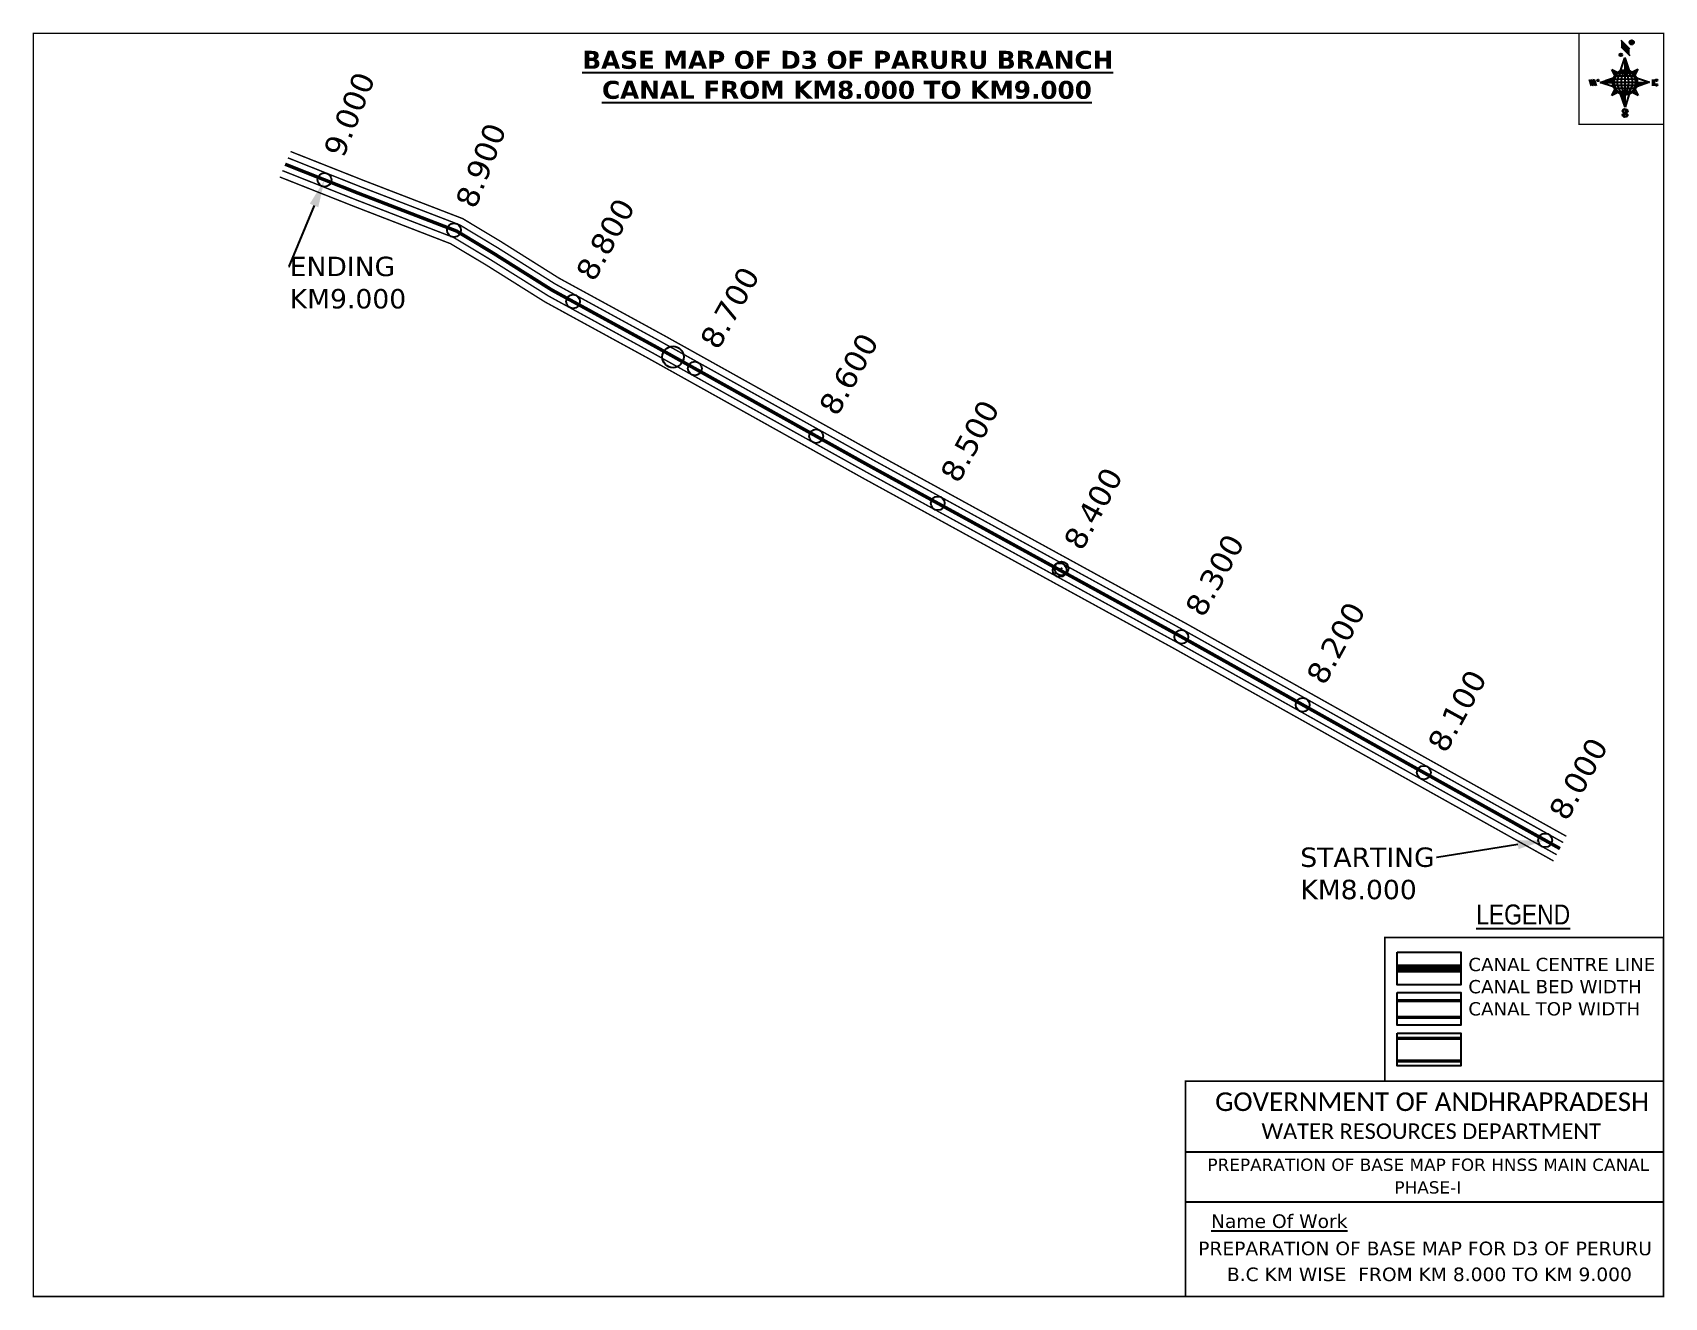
# Model space of a CAD drawing. Header units: inches. Extents: x 731973 to 737388, y 1629064 to 1630284.
# Drawn here: x 731973 to 733151, y 1629064 to 1629977 of the extents above.
import ezdxf
from ezdxf import colors
from ezdxf.entities.mleader import LeaderData, LeaderLine
from ezdxf.enums import TextEntityAlignment as Align
from ezdxf.math import Vec2, Vec3

# ---------------------------------------------------------------- set-up
doc = ezdxf.new("R2010")
doc.units = ezdxf.units.IN
doc.header["$MEASUREMENT"] = 0
doc.header["$PDMODE"] = 32
doc.header["$PDSIZE"] = 10
doc.linetypes.add('HIDDEN2', pattern=[0.1875, 0.125, -0.0625])
for name, color, linetype in [('AQUADUCT', 1, 'Continuous'), ('bord', 1, 'Continuous'), ('CANAL1', 1, 'Continuous'), ('CSMark', 72, 'Continuous'), ('DCBMS', 232, 'Continuous'), ('PAGE', 7, 'Continuous'), ('STRUCTURE', 5, 'Continuous'), ('TEXT', 7, 'Continuous'), ('ZZZZZZZ', 50, 'Continuous')]:
    doc.layers.add(name, color=color, linetype=linetype)
doc.styles.add('ARIALN', font='ARIALN_1.TTF')
doc.styles.get("Standard").update_dxf_attribs({"font": 'verdana_0.ttf'})
pattern_1 = [(267.297113149, (-8720374.938, 50637915.138), (10.5367255337, -0.497431438), [])]
pattern_2 = [(357.297113149, (-8720374.938, 50637915.138), (0.497431438, 10.5367255337), [])]

# ---------------------------------------------------------------- blocks, each defined once
blk = doc.blocks.new('*X17')
at = {"color": 0, "linetype": 'Continuous'}
for p, q in [((6321.6, 240.5), (6322.3, 241.2)), ((6321.6, 240.3), (6322.3, 241)), ((6321.6, 240.1), (6322.3, 240.8)), ((6321.6, 239.9), (6322.4, 240.7)), ((6321.6, 239.8), (6322.4, 240.6)), ((6321.6, 239.6), (6322.5, 240.5)), ((6321.6, 239.4), (6322.5, 240.3)), ((6321.6, 239.2), (6322.6, 240.2)), ((6321.7, 239.1), (6322.6, 240.1)), ((6321.8, 240.8), (6322.4, 241.4)), ((6321.8, 239), (6322.7, 240)), ((6321.8, 239), (6322.8, 239.9)), ((6321.9, 238.9), (6322.9, 239.8)), ((6322, 238.8), (6323, 239.7)), ((6322.1, 241.3), (6322.4, 241.6)), ((6322.1, 238.7), (6323.1, 239.6)), ((6322.2, 238.6), (6323.1, 239.6)), ((6322.3, 238.5), (6323.2, 239.5)), ((6322.4, 238.5), (6323.3, 239.4)), ((6322.5, 238.4), (6323.4, 239.3)), ((6322.7, 238.4), (6323.6, 239.3)), ((6322.8, 238.3), (6323.7, 239.2)), ((6322.9, 238.3), (6323.8, 239.1)), ((6323.1, 238.2), (6323.9, 239.1)), ((6323.2, 238.2), (6324, 239)), ((6323.3, 238.2), (6324.2, 239)), ((6323.5, 238.1), (6324.3, 238.9)), ((6323.7, 238.1), (6324.4, 238.9)), ((6323.8, 238.1), (6324.6, 238.8)), ((6324.1, 238.2), (6324.7, 238.8)), ((6324.3, 238.3), (6324.9, 238.8)), ((6324.6, 238.3), (6325.1, 238.8)), ((6324.8, 238.4), (6325.2, 238.8)), ((6325.1, 238.5), (6325.4, 238.8)), ((6325.4, 238.6), (6325.6, 238.8))]:
    blk.add_line(p, q, dxfattribs=at)
blk = doc.blocks.new('*X16')
at = {"color": 0, "linetype": 'Continuous'}
for p, q in [((6324.4, 240.3), (6324.5, 240.4)), ((6324.6, 240.3), (6324.8, 240.5)), ((6324.7, 240.2), (6325, 240.5)), ((6324.8, 240.2), (6325.2, 240.6)), ((6325, 240.1), (6325.5, 240.6)), ((6325.1, 240.1), (6325.6, 240.6)), ((6325.2, 240), (6325.8, 240.6)), ((6325.3, 240), (6326, 240.6)), ((6325.4, 239.9), (6326.1, 240.6)), ((6325.5, 239.8), (6326.2, 240.5)), ((6325.6, 239.8), (6326.3, 240.5)), ((6325.7, 239.7), (6326.5, 240.4)), ((6325.9, 239.6), (6326.6, 240.3)), ((6326, 239.5), (6326.7, 240.3)), ((6326, 239.4), (6326.8, 240.2)), ((6326.1, 239.3), (6327, 240.2)), ((6326.2, 239.3), (6327.1, 240.1)), ((6326.3, 239.2), (6327.1, 240)), ((6326.4, 239.1), (6327.2, 239.9)), ((6326.5, 239), (6327.3, 239.8)), ((6326.5, 238.9), (6327.4, 239.7)), ((6326.6, 238.8), (6327.5, 239.6)), ((6326.7, 238.7), (6327.5, 239.5)), ((6326.8, 238.6), (6327.6, 239.4)), ((6326.8, 238.5), (6327.7, 239.3)), ((6326.8, 236.5), (6327.4, 237)), ((6326.9, 238.3), (6327.8, 239.2)), ((6326.9, 238.2), (6327.9, 239.1)), ((6326.9, 236.8), (6327.6, 237.4)), ((6327, 238.1), (6327.8, 239)), ((6327, 237.9), (6327.8, 238.8)), ((6327, 237.8), (6327.8, 238.6)), ((6327, 237.6), (6327.8, 238.4)), ((6327, 237.4), (6327.8, 238.2)), ((6327, 237.3), (6327.8, 238)), ((6327, 237.1), (6327.8, 237.9))]:
    blk.add_line(p, q, dxfattribs=at)
blk = doc.blocks.new('H')
at = {"layer": 'bord', "extrusion": (0.000427885, 0.004792, 0.999988)}
h = blk.add_hatch(dxfattribs=at)
h.set_pattern_fill('LINE', color=8, scale=84.387686, angle=-2.7029, style=0)
h.set_pattern_definition(pattern_2)
h.paths.add_polyline_path([(-492, 786, -0.090992), (-448, 775), (-486, 912)])
h = blk.add_hatch(dxfattribs=at)
h.set_pattern_fill('LINE', color=8, scale=84.387686, angle=-92.7029, style=0)
h.set_pattern_definition(pattern_1)
h.paths.add_polyline_path([(-625, 665, -0.090992), (-615, 710), (-751, 671)])
h = blk.add_hatch(dxfattribs=at)
h.set_pattern_fill('LINE', color=8, scale=84.387686, angle=-2.7029, style=0)
h.set_pattern_definition(pattern_2)
h.paths.add_polyline_path([(-504, 533, -0.090992), (-549, 543), (-510, 406)])
h = blk.add_hatch(dxfattribs=at)
h.set_pattern_fill('LINE', color=8, scale=84.387686, angle=-92.7029, style=0)
h.set_pattern_definition(pattern_1)
h.paths.add_polyline_path([(-246, 647), (-372, 653, -0.090992), (-382, 609)])
for p, q in [((-519, 1020, -1217), (-435, 927, -1216)), ((-516, 1087, -1217), (-432, 994, -1217)), ((-538, 774, -1216), (-487, 906, -1216)), ((-487, 906, -1216), (-493, 780, -1216)), ((-487, 906, -1216), (-448, 769, -1216)), ((-865, 701, -1215), (-847, 638, -1215)), ((-847, 700, -1215), (-829, 637, -1215)), ((-829, 699, -1215), (-811, 636, -1215)), ((-829, 699, -1215), (-811, 698, -1215)), ((-811, 698, -1215), (-794, 635, -1215)), ((-752, 665, -1215), (-615, 704, -1215)), ((-627, 794, -1216), (-567, 760, -1216)), ((-627, 794, -1216), (-584, 747, -1215)), ((-599, 731, -1215), (-627, 794, -1216)), ((-421, 753, -1216), (-359, 781, -1216)), ((-359, 781, -1216), (-405, 739, -1216)), ((-359, 781, -1216), (-392, 721, -1215)), ((-379, 693, -1215), (-246, 641, -1215)), ((-752, 665, -1215), (-625, 659, -1215)), ((-619, 614, -1215), (-752, 665, -1215)), ((-639, 526, -1214), (-606, 585, -1215)), ((-639, 526, -1214), (-593, 568, -1215)), ((-577, 553, -1215), (-639, 526, -1214)), ((-511, 400, -1214), (-549, 537, -1214)), ((-460, 533, -1215), (-511, 400, -1214)), ((-505, 527, -1214), (-511, 400, -1214)), ((-371, 513, -1214), (-431, 546, -1215)), ((-371, 513, -1214), (-414, 560, -1215)), ((-399, 576, -1215), (-371, 513, -1214)), ((-246, 641, -1215), (-383, 603, -1215)), ((-373, 647, -1215), (-246, 641, -1215)), ((-213, 669, -1215), (-217, 601, -1215)), ((-197, 600, -1215), (-194, 668, -1215))]:
    blk.add_line(p, q, dxfattribs=at)
at = {"layer": 'bord', "color": 8, "linetype": 'ByBlock', "extrusion": (0.000427885, 0.004792, 0.999988)}
for p, q in [((-375, 679, -1215), (-620, 691, -1215)), ((-386, 711, -1215), (-605, 722, -1215)), ((-411, 744, -1216), (-578, 752, -1216)), ((-493, 780, -1216), (-505, 527, -1214)), ((-373, 647, -1215), (-625, 659, -1215)), ((-378, 616, -1215), (-623, 628, -1215)), ((-392, 585, -1215), (-611, 595, -1215)), ((-420, 555, -1215), (-587, 562, -1215))]:
    blk.add_line(p, q, dxfattribs=at)
at = {"layer": 'bord', "extrusion": (0.000427885, 0.004792, 0.999988), "elevation": -1212}
for points, const_width in [([(-522, 960), (-516, 1093)], 1.61), ([(-434, 933), (-428, 1066)], 1.61), ([(-870, 707), (-846, 706)], 0.642), ([(-829, 643), (-821, 678)], 0.642), ([(-793, 641), (-782, 694)], 0.642), ([(-829, 643), (-855, 644)], 0.642), ([(-811, 642), (-784, 641)], 0.642), ([(-177, 605), (-226, 607)], 0.706), ([(-223, 676), (-174, 673)], 0.706), ([(-195, 645), (-185, 644)], 0.706)]:
    blk.add_lwpolyline(points, dxfattribs=dict(at, const_width=const_width))
for points, const_width in [([(-414, 1073, 1), (-398, 1058, 1)], 22.3), ([(-530, 950, 1), (-520, 939, 1)], 14.8), ([(-776, 697, 1), (-769, 690, 1)], 8.9), ([(-180, 618, 1), (-173, 611, 1)], 9.79), ([(-178, 667, 1), (-171, 660, 1)], 9.79), ([(-490, 362, 1), (-498, 369, 1)], 11.1), ([(-525, 322, 1), (-533, 329, 1)], 11.1)]:
    blk.add_lwpolyline(points, format="xyb", close=True, dxfattribs=dict(at, const_width=const_width))
for points in [[(-537, 317), (-531, 310), (-520, 307), (-505, 307), (-494, 310), (-486, 318), (-487, 326), (-491, 333), (-494, 336), (-503, 341), (-522, 347), (-530, 352), (-534, 355), (-537, 363), (-537, 373), (-530, 381), (-520, 384), (-504, 384), (-493, 380), (-487, 373)], [(-522, 348), (-526, 354), (-528, 361), (-528, 371), (-526, 375), (-521, 381), (-515, 384)], [(-505, 307), (-499, 312), (-497, 319), (-497, 327), (-501, 335), (-509, 343)]]:
    blk.add_lwpolyline(points, dxfattribs=at)
at = {"layer": 'bord', "extrusion": (0.000427885, 0.004792, 0.999988)}
for centre, radius in [((-406, 1065, -1212), 22.3), ((-525, 944, -1212), 14.8), ((-773, 694, -1212), 8.9), ((-498, 659, -1212), 127), ((-177, 615, -1212), 9.79), ((-174, 663, -1212), 9.79), ((-494, 365, -1212), 11.1), ((-529, 325, -1212), 11.1)]:
    blk.add_circle(centre, radius, dxfattribs=at)
at = {"layer": 'bord', "color": 8, "linetype": 'ByBlock', "extrusion": (0.000427885, 0.004792, 0.999988)}
for centre, radius, start, end in [((-482, 658, -1212), 128, 94.9254, 259.6691), ((-437, 656, -1212), 141, 113.2864, 241.308), ((-316, 651, -1212), 222, 142.5892, 212.0053), ((-560, 662, -1212), 141, 293.2864, 61.308), ((-681, 668, -1212), 222, 322.5892, 32.0053), ((-515, 660, -1212), 128, 274.9254, 79.6691)]:
    blk.add_arc(centre, radius, start, end, dxfattribs=at)
at = {"layer": 'bord', "extrusion": (0.000427885, 0.004792, 0.999988)}
for points in [[(-516, 1093, -1212), (-431, 1000, -1212), (-519, 1026, -1212), (-434, 933, -1212)], [(-864, 707, -1212), (-846, 706, -1212), (-846, 644, -1212), (-829, 643, -1212)], [(-829, 705, -1212), (-811, 704, -1212), (-811, 642, -1212), (-793, 641, -1212)], [(-193, 674, -1212), (-197, 606, -1212), (-213, 675, -1212), (-216, 607, -1212)]]:
    blk.add_solid(points, dxfattribs=at)
at = {"layer": 'bord', "extrusion": (0.000427885, 0.004792, 0.999988), "xscale": 7.977342409717546, "yscale": 7.977342408231451, "zscale": 7.977342408476333, "rotation": 138.0840426661453}
for name, p in [('*X16', (38301, -31929, -1212)), ('*X17', (38314, -31951, -1212))]:
    blk.add_blockref(name, p, dxfattribs=at)

msp = doc.modelspace()

# ---------------------------------------------------------------- linework, layer by layer
msp.add_circle((732435.4, 1629742.8), 7.76)
at = {"layer": 'CANAL1', "color": 200, "const_width": 1}
for points in [[(733080.7, 1629396.6), (732949.3, 1629469.9), (732806.3, 1629550.1), (732582.9, 1629672.5), (732428.4, 1629758.6), (732352.9, 1629799.8), (732311.1, 1629826.1), (732283.5, 1629842.7), (732211.9, 1629870.3), (732159.1, 1629891.2)], [(733071.4, 1629378.8), (732939.6, 1629452.5), (732796.6, 1629532.6), (732573.3, 1629654.9), (732418.8, 1629741.1), (732342.8, 1629782.6), (732300.6, 1629809.1), (732274.7, 1629824.6), (732204.6, 1629851.7), (732151.3, 1629872.8)], [(733080.7, 1629396.6), (733050.4, 1629413.5)], [(733071.4, 1629378.8), (733040.4, 1629396.1)]]:
    msp.add_lwpolyline(points, dxfattribs=at)
at = {"layer": 'CANAL1', "color": 5, "const_width": 1}
for points in [[(733073.7, 1629383.3), (732942, 1629456.8), (732799, 1629536.9), (732575.7, 1629659.3), (732421.2, 1629745.4), (732345.3, 1629786.9), (732303.2, 1629813.3), (732276.9, 1629829.1), (732206.4, 1629856.3), (732153.2, 1629877.4)], [(733078.4, 1629392.1), (732946.9, 1629465.5), (732803.9, 1629545.7), (732580.5, 1629668.1), (732426, 1629754.2), (732350.3, 1629795.5), (732308.5, 1629821.8), (732281.3, 1629838.2), (732210, 1629865.6), (732157.2, 1629886.6)], [(733078.4, 1629392.1), (733047.9, 1629409.2)], [(733073.7, 1629383.3), (733042.9, 1629400.5)]]:
    msp.add_lwpolyline(points, dxfattribs=at)
at = {"layer": 'CANAL1', "color": 1, "linetype": 'HIDDEN2', "ltscale": 100, "const_width": 2.5}
for points in [[(733065.4, 1629393.7), (732944.4, 1629461.2), (732801.5, 1629541.3), (732714.9, 1629588.8), (732578.1, 1629663.7), (732423.6, 1629749.8), (732347.8, 1629791.2), (732305.8, 1629817.6), (732279.1, 1629833.7), (732208.2, 1629861), (732155.2, 1629882)], [(733065.4, 1629393.7), (733045.4, 1629404.8)]]:
    msp.add_lwpolyline(points, dxfattribs=at)
at = {"layer": 'CANAL1', "color": 1, "linetype": 'HIDDEN2', "ltscale": 100}
msp.add_lwpolyline([(733076.1, 1629387.7, 2.5, 2.5, 0), (733065.4, 1629393.7, 0, 0, 0)], format="xyseb", dxfattribs=at)
at = {"layer": 'CANAL1', "color": 1, "linetype": 'HIDDEN2', "ltscale": 100, "const_width": 6, "elevation": -0.4}
msp.add_lwpolyline([(733004.4, 1629301.2), (732958.4, 1629301.2)], dxfattribs=at)
at = {"layer": 'CANAL1', "color": 5, "const_width": 2.4, "elevation": -0.4}
for points in [[(733004.4, 1629277.9), (732958.4, 1629277.9)], [(733004.4, 1629265.9), (732958.4, 1629265.9)]]:
    msp.add_lwpolyline(points, dxfattribs=at)
at = {"layer": 'CANAL1', "color": 200, "const_width": 2.4, "elevation": -0.4}
for points in [[(733004.4, 1629250.7), (732958.4, 1629250.7)], [(733004.4, 1629234.2), (732958.4, 1629234.2)]]:
    msp.add_lwpolyline(points, dxfattribs=at)
at = {"layer": 'PAGE'}
for points, const_width in [([(733150.9, 1629064.2), (731973.3, 1629064.2), (731973.3, 1629976.5), (733150.9, 1629976.5)], 1), ([(733150.9, 1629976.5), (733089.8, 1629976.5), (733089.8, 1629910.8), (733150.9, 1629910.8)], 1), ([(733150.9, 1629219.8), (732949.6, 1629219.8), (732949.6, 1629323.6), (733150.9, 1629323.6)], 1.2), ([(732805.6, 1629219.8), (733150.9, 1629219.8), (733150.9, 1629064.2), (732805.7, 1629064.2)], 1.2)]:
    msp.add_lwpolyline(points, close=True, dxfattribs=dict(at, const_width=const_width))
at = {"layer": 'PAGE', "elevation": -0.4}
for points in [[(732958.4, 1629313), (733004.4, 1629313), (733004.4, 1629289.4), (732958.4, 1629289.4)], [(732958.4, 1629283.7), (733004.4, 1629283.7), (733004.4, 1629260.2), (732958.4, 1629260.2)], [(732958.4, 1629254.4), (733004.4, 1629254.4), (733004.4, 1629230.9), (732958.4, 1629230.9)]]:
    msp.add_lwpolyline(points, close=True, dxfattribs=at)
at = {"layer": 'PAGE'}
for points in [[(732805.6, 1629168.8), (733150.9, 1629168.8)], [(732805.7, 1629132.5), (733150.9, 1629132.5)]]:
    msp.add_lwpolyline(points, dxfattribs=at)
at = {"layer": 'STRUCTURE', "color": 3}
for p in [(732183.7, 1629870.7), (732277.2, 1629834.4), (732363.2, 1629782.8), (732451.2, 1629734.5), (732538.8, 1629685.6), (732626.6, 1629637.1), (732714.7, 1629588.9), (732802.6, 1629540.6), (732890.2, 1629491.6), (732977.8, 1629442.6), (733065.4, 1629393.7)]:
    msp.add_point(p, dxfattribs=at)
at = {"layer": 'ZZZZZZZ'}
msp.add_point((732716, 1629590, 3), dxfattribs=at)

# ---------------------------------------------------------------- block references
at = {"layer": 'AQUADUCT', "color": 1, "xscale": 0.0703495379661093, "yscale": 0.07034953800030053, "zscale": 0.07034953795990817, "rotation": 3.078330607406165}
msp.add_blockref('H', (733160.5, 1629897.1, 85.4), dxfattribs=at)

# ---------------------------------------------------------------- texts
at = {"layer": 'CSMark', "color": 1}
for s, rotation, p in [('9.000', 68.3327, (732189.9, 1629888.9)), ('8.900', 68.9055, (732285.2, 1629851.9)), ('8.800', 61.3646, (732371.4, 1629800.2)), ('8.700', 60.8615, (732461, 1629751)), ('8.600', 60.8615, (732546.9, 1629703.1)), ('8.500', 61.2778, (732634.6, 1629654.6)), ('8.400', 61.2778, (732723.7, 1629605.8)), ('8.300', 61.2778, (732811.5, 1629557.7)), ('8.200', 61.2778, (732899, 1629508.7)), ('8.100', 61.2778, (732986.6, 1629459.7)), ('8.000', 61.2778, (733074.2, 1629410.7)), ('8.000', 61.2778, (733074.2, 1629410.7))]:
    msp.add_text(s, height=16, rotation=rotation, dxfattribs=at).set_placement(p, align=Align.MIDDLE_LEFT)
at = {"layer": 'PAGE', "extrusion": (0.000201441, 0.004807, 0.999988), "style": 'ARIALN'}
msp.add_text('%%ULEGEND', height=14.4, rotation=359.9999, dxfattribs=at).set_placement((733049.5, 1629320.6, 7979.6), align=Align.MIDDLE)
at = {"layer": 'PAGE', "extrusion": (0.000201441, 0.004807, 0.999988)}
for s, height, p in [('PREPARATION OF BASE MAP FOR HNSS MAIN CANAL', 8.878, (732821.4, 1629135.4, 7978.7)), ('%%UName Of Work', 9.822, (732824, 1629094.2, 7977.3))]:
    msp.add_text(s, height=height, rotation=359.9999, dxfattribs=at).set_placement(p)
for s, height, p in [('PHASE-I', 8.88, (732980.6, 1629123.5, 7978.6)), ('PREPARATION OF BASE MAP FOR D3 OF PERURU', 9.822, (732978.6, 1629079.4, 7977.4)), (' B.C KM WISE  FROM KM 8.000 TO KM 9.000', 9.822, (732979.6, 1629060.7, 7977.4))]:
    msp.add_text(s, height=height, rotation=359.9999, dxfattribs=at).set_placement(p, align=Align.MIDDLE_CENTER)
at = {"layer": 'PAGE', "extrusion": (0.000201441, 0.004807, 0.999988), "attachment_point": 1, "text_direction": (1, -1e-06, -0.000201)}
for s, insert, char_height, width in [('CANAL CENTRE LINE CANAL BED WIDTH {\\H2.3741x; }CANAL TOP WIDTH{\\H1.9188x; }', (733009.9, 1629308.8, -0.4), 9.6, 168.926), ('\\pi3.5885;{\\fCalibri|b0|i0|c0|p34;\\H1.3333x;GOVERNMENT OF ANDHRAPRADESH\\P\\pi37.073;\\H0.83998x;WATER RESOURCES DEPARTMENT}', (732823.4, 1629211.6, -1.3), 10.059, 321.276)]:
    msp.add_mtext(s, dxfattribs=dict(at, insert=insert, char_height=char_height, width=width))
at = {"layer": 'TEXT', "color": 1, "insert": (732361.9, 1629963.9), "char_height": 13, "width": 395.395, "attachment_point": 1}
msp.add_mtext('\\pi7.9706;{\\fVerdana|b1|i0|c0|p34;\\LBASE MAP OF D3 OF PARURU BRANCH \\P\\pi22.18;CANAL FROM KM8.000 TO KM9.000}', dxfattribs=at)

# ---------------------------------------------------------------- leaders
at = {"layer": 'DCBMS', "color": 5}
ml = msp.add_multileader_mtext('Standard', dxfattribs=at)
ml.set_content('ENDING \\PKM9.000', color=5)
ml.set_leader_properties()
ml.build(insert=Vec2(0, 0))
ml.multileader.update_dxf_attribs({"dogleg_length": 0.36, "arrow_head_size": 20})
ctx = ml.context
ctx.base_point, ctx.char_height, ctx.arrow_head_size, ctx.landing_gap_size, ctx.plane_origin = Vec3(732158.4, 1629808.1), 14, 20, 0.09, Vec3(732957.5, 1630088)
notes = []
notes.append((ctx, [(1, (1, 1, 0), (732158, 1629808.1), (1, 0), 0.36, [(0, [(732183.7, 1629870.7)], 0, [])])]))
ctx.mtext.insert, ctx.mtext.width, ctx.mtext.flow_direction = Vec3(732158.5, 1629815.2), 121.426, 5
ml = msp.add_multileader_mtext('Standard', dxfattribs=at)
ml.set_content('STARTING \\PKM8.000', color=5)
ml.set_leader_properties()
ml.build(insert=Vec2(0, 0))
ml.multileader.update_dxf_attribs({"dogleg_length": 0.36, "arrow_head_size": 20})
ctx = ml.context
ctx.base_point, ctx.char_height, ctx.arrow_head_size, ctx.landing_gap_size, ctx.plane_origin = Vec3(732888.4, 1629381.3), 14, 20, 0.09, Vec3(733969.1, 1629363.2)
notes.append((ctx, [(0, (1, 1, 0), (732987.2, 1629381.3), (-1, 0), 0.36, [(0, [(733065.4, 1629393.7)], 0, [])])]))
ctx.mtext.insert, ctx.mtext.width, ctx.mtext.flow_direction = Vec3(732888.5, 1629388.5), 121.426, 5
for ctx, leaders in notes:
    for number, flags, end, landing, length, lines in leaders:
        leader = LeaderData()
        leader.index, (leader.has_last_leader_line, leader.has_dogleg_vector, leader.attachment_direction) = number, flags
        leader.last_leader_point, leader.dogleg_vector, leader.dogleg_length = Vec3(end), Vec3(landing), length
        for number, points, colour, breaks in lines:
            line = LeaderLine()
            line.index, line.vertices, line.color, line.breaks = number, Vec3.list(points), colors.encode_raw_color(colour), breaks
            leader.lines.append(line)
        ctx.leaders.append(leader)

doc.saveas('drawing.dxf')
